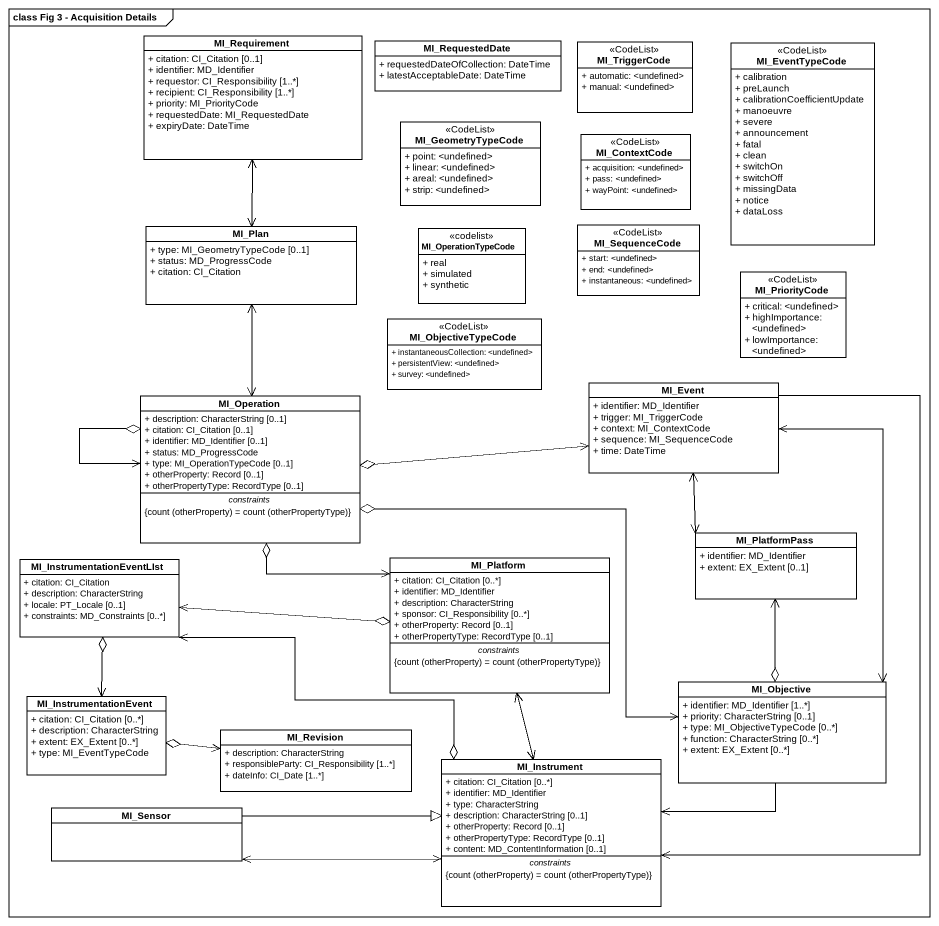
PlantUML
@startuml
mainframe class Fig 3 - Acquisition Details
hide circle
hide empty members
skinparam classAttributeIconSize 0
class MI_Requirement {
  + citation: CI_Citation [0..1]
  + identifier: MD_Identifier
  + requestor: CI_Responsibility [1..*]
  + recipient: CI_Responsibility [1..*]
  + priority: MI_PriorityCode
  + requestedDate: MI_RequestedDate
  + expiryDate: DateTime
}
class MI_RequestedDate {
  + requestedDateOfCollection: DateTime
  + latestAcceptableDate: DateTime
}
class MI_TriggerCode <<CodeList>> {
  + automatic: <undefined>
  + manual: <undefined>
}
class MI_EventTypeCode <<CodeList>> {
  + calibration
  + preLaunch
  + calibrationCoefficientUpdate
  + manoeuvre
  + severe
  + announcement
  + fatal
  + clean
  + switchOn
  + switchOff
  + missingData
  + notice
  + dataLoss
}
class MI_GeometryTypeCode <<CodeList>> {
  + point: <undefined>
  + linear: <undefined>
  + areal: <undefined>
  + strip: <undefined>
}
class MI_ContextCode <<CodeList>> {
  + acquisition: <undefined>
  + pass: <undefined>
  + wayPoint: <undefined>
}
class MI_Plan {
  + type: MI_GeometryTypeCode [0..1]
  + status: MD_ProgressCode
  + citation: CI_Citation
}
class MI_OperationTypeCode <<codelist>> {
  + real
  + simulated
  + synthetic
}
class MI_SequenceCode <<CodeList>> {
  + start: <undefined>
  + end: <undefined>
  + instantaneous: <undefined>
}
class MI_PriorityCode <<CodeList>> {
  + critical: <undefined>
  + highImportance: <undefined>
  + lowImportance: <undefined>
}
class MI_ObjectiveTypeCode <<CodeList>> {
  + instantaneousCollection: <undefined>
  + persistentView: <undefined>
  + survey: <undefined>
}
class MI_Operation {
  + description: CharacterString [0..1]
  + citation: CI_Citation [0..1]
  + identifier: MD_Identifier [0..1]
  + status: MD_ProgressCode
  + type: MI_OperationTypeCode [0..1]
  + otherProperty: Record [0..1]
  + otherPropertyType: RecordType [0..1]
  -- constraints --
  {field} {count (otherProperty) = count (otherPropertyType)}
}
class MI_Event {
  + identifier: MD_Identifier
  + trigger: MI_TriggerCode
  + context: MI_ContextCode
  + sequence: MI_SequenceCode
  + time: DateTime
}
class MI_InstrumentationEventLIst {
  + citation: CI_Citation
  + description: CharacterString
  + locale: PT_Locale [0..1]
  + constraints: MD_Constraints [0..*]
}
class MI_Platform {
  + citation: CI_Citation [0..*]
  + identifier: MD_Identifier
  + description: CharacterString
  + sponsor: CI_Responsibility [0..*]
  + otherProperty: Record [0..1]
  + otherPropertyType: RecordType [0..1]
  -- constraints --
  {field} {count (otherProperty) = count (otherPropertyType)}
}
class MI_PlatformPass {
  + identifier: MD_Identifier
  + extent: EX_Extent [0..1]
}
class MI_Objective {
  + identifier: MD_Identifier [1..*]
  + priority: CharacterString [0..1]
  + type: MI_ObjectiveTypeCode [0..*]
  + function: CharacterString [0..*]
  + extent: EX_Extent [0..*]
}
class MI_InstrumentationEvent {
  + citation: CI_Citation [0..*]
  + description: CharacterString
  + extent: EX_Extent [0..*]
  + type: MI_EventTypeCode
}
class MI_Revision {
  + description: CharacterString
  + responsibleParty: CI_Responsibility [1..*]
  + dateInfo: CI_Date [1..*]
}
class MI_Instrument {
  + citation: CI_Citation [0..*]
  + identifier: MD_Identifier
  + type: CharacterString
  + description: CharacterString [0..1]
  + otherProperty: Record [0..1]
  + otherPropertyType: RecordType [0..1]
  + content: MD_ContentInformation [0..1]
  -- constraints --
  {field} {count (otherProperty) = count (otherPropertyType)}
}
class MI_Sensor
MI_Requirement <--> MI_Plan
MI_Plan <--> MI_Operation
MI_Operation o--> MI_Operation
MI_Operation o-right-> MI_Event
MI_Operation o--> MI_Platform
MI_Operation o-right-> MI_Objective
MI_Event <--> MI_PlatformPass
MI_Event <--> MI_Objective
MI_Event --> MI_Instrument
MI_InstrumentationEventLIst <-right-o MI_Platform
MI_InstrumentationEventLIst <-right-o MI_Instrument
MI_Platform <--> MI_Instrument
MI_Objective o-up-> MI_PlatformPass
MI_Objective -left-> MI_Instrument
MI_InstrumentationEvent <-up-o MI_InstrumentationEventLIst
MI_Revision <-left-o MI_InstrumentationEvent
MI_Sensor <-right-> MI_Instrument
MI_Sensor -right-|> MI_Instrument
@enduml
